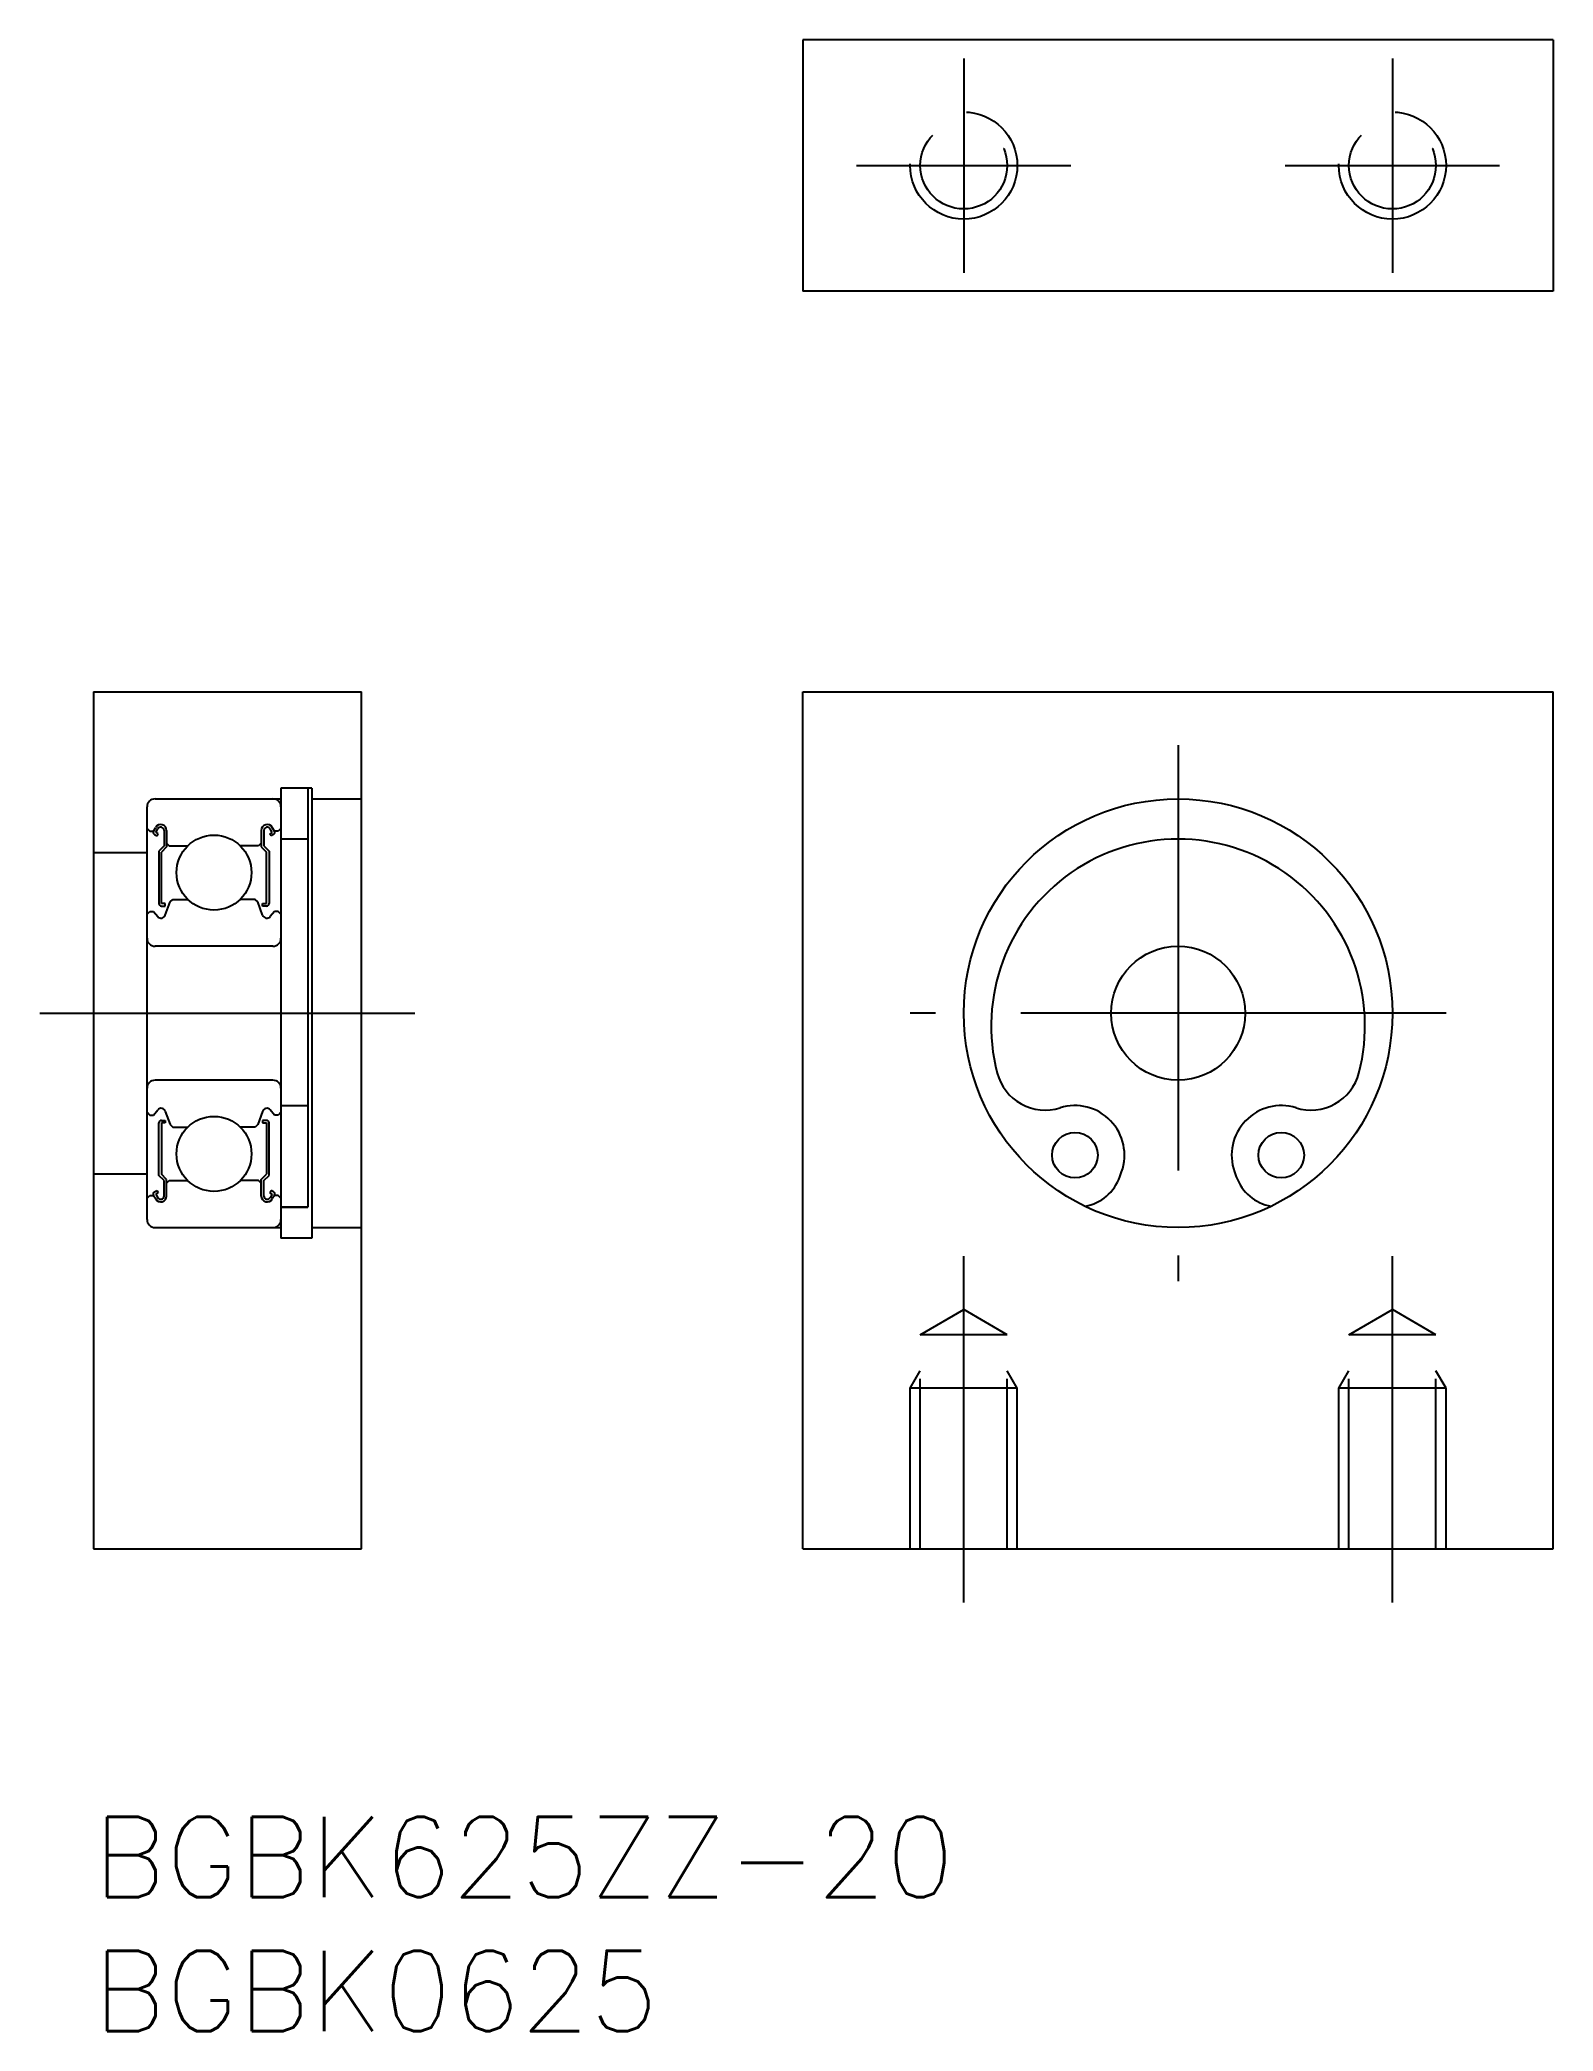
# Model space of a CAD drawing. Extents: x -2 to 54.5, y -8 to 66.3.
import ezdxf

# ---------------------------------------------------------------- set-up
doc = ezdxf.new("R2010")
doc.units = 0
doc.header["$LTSCALE"] = 0.5
doc.linetypes.add('CENTER', pattern=[50.8, 31.75, -6.35, 6.35, -6.35])
doc.linetypes.add('DASHED', pattern=[19.05, 12.7, -6.35])
for name, color, linetype in [('MSM_CENTER', 1, 'CENTER'), ('MSM_CONTINUOUS', 7, 'CONTINUOUS'), ('MSM_DASHED', 4, 'DASHED'), ('MSM_PART_NUMBER', 7, 'CONTINUOUS')]:
    doc.layers.add(name, color=color, linetype=linetype)
doc.styles.get("Standard").update_dxf_attribs({"font": 'txt.shx', "height": 3, "bigfont": 'bigfont.shx'})

# ---------------------------------------------------------------- blocks, each defined once
blk = doc.blocks.new('*U4')
at = {"layer": 'MSM_PART_NUMBER'}
blk.add_text('BGBK625ZZ-20', height=3, dxfattribs=at).set_placement((0, -3))
blk = doc.blocks.new('*U5')
at = {"layer": 'MSM_PART_NUMBER'}
blk.add_text('BGBK0625', height=3, dxfattribs=at).set_placement((0, -8))

msp = doc.modelspace()

# ---------------------------------------------------------------- linework, layer by layer
at = {"layer": 'MSM_CENTER'}
for p, q in [((32.483, 65.644), (32.483, 57.644)), ((48.483, 65.644), (48.483, 57.644)), ((28.483, 61.644), (36.483, 61.644)), ((44.483, 61.644), (52.483, 61.644)), ((40.483, 40), (40.483, 20)), ((-2, 30), (12, 30)), ((50.483, 30), (30.483, 30)), ((32.483, 8), (32.483, 20.936)), ((48.483, 8), (48.483, 20.936))]:
    msp.add_line(p, q, dxfattribs=at)
at = {"layer": 'MSM_CONTINUOUS'}
for p, q in [((26.483, 66.336), (26.483, 56.951)), ((54.483, 66.336), (26.483, 66.336)), ((54.483, 66.336), (54.483, 56.951)), ((54.483, 56.951), (26.483, 56.951)), ((0, 42), (0, 10)), ((0, 42), (10, 42)), ((10, 10), (10, 42)), ((26.483, 10), (26.483, 42)), ((26.483, 42), (54.483, 42)), ((54.483, 10), (54.483, 42)), ((2.3, 38), (7, 38)), ((7, 38.4), (7, 21.6)), ((8.15, 38.4, 1), (7, 38.4, 1)), ((8, 38.4), (8, 22.765)), ((8.15, 38.4), (8.15, 21.6)), ((8.15, 38, 1), (10, 38, 1)), ((2, 22.3), (2, 37.7)), ((2, 36.9), (2.1, 36.8)), ((2.1, 36.8), (2.244, 36.8)), ((2.244, 36.8), (2.324, 36.935)), ((2.28, 36.666), (2.365, 36.618)), ((2.329, 36.751), (2.409, 36.886)), ((2.414, 36.702), (2.329, 36.751)), ((2.365, 36.618), (2.414, 36.702)), ((2.636, 36.825), (2.636, 36.25)), ((2.733, 36.825), (2.733, 36.209)), ((6.267, 36.825), (6.267, 36.209)), ((6.364, 36.825), (6.364, 36.25)), ((6.586, 36.702), (6.671, 36.751)), ((6.635, 36.618), (6.586, 36.702)), ((6.671, 36.751), (6.591, 36.886)), ((6.72, 36.666), (6.635, 36.618)), ((6.756, 36.8), (6.676, 36.935)), ((6.9, 36.8), (6.756, 36.8)), ((7, 36.9), (6.9, 36.8)), ((8, 36.5, 1), (7, 36.5, 1)), ((0, 36), (2, 36)), ((2.636, 36.25), (2.44, 36.054)), ((2.44, 36.054), (2.44, 34.098)), ((2.733, 36.209), (2.538, 36.014)), ((2.538, 34.098), (2.538, 36.014)), ((2.733, 36.35), (2.833, 36.25)), ((2.833, 36.25), (3.52, 36.25)), ((6.167, 36.25), (5.48, 36.25)), ((6.267, 36.35), (6.167, 36.25)), ((6.267, 36.209), (6.462, 36.014)), ((6.364, 36.25), (6.56, 36.054)), ((6.462, 34.098), (6.462, 36.014)), ((6.56, 36.054), (6.56, 34.098)), ((2.863, 34.156), (2.963, 34.25)), ((2.963, 34.25), (3.52, 34.25)), ((6.037, 34.25), (5.48, 34.25)), ((6.137, 34.156), (6.037, 34.25)), ((2, 33.7), (2.1, 33.8)), ((2.1, 33.8), (2.244, 33.8)), ((2.244, 33.8), (2.402, 33.608)), ((2.684, 34.098), (2.538, 34.098)), ((2.538, 34), (2.684, 34)), ((2.684, 33.665), (2.863, 34.156)), ((2.684, 34), (2.684, 34.098)), ((6.316, 33.665), (6.137, 34.156)), ((6.316, 34), (6.316, 34.098)), ((6.316, 34.098), (6.462, 34.098)), ((6.462, 34), (6.316, 34)), ((6.756, 33.8), (6.598, 33.608)), ((6.9, 33.8), (6.756, 33.8)), ((7, 33.7), (6.9, 33.8)), ((6.7, 32.5), (2.3, 32.5)), ((6.7, 27.5), (2.3, 27.5)), ((2, 26.3), (2.1, 26.2)), ((2.1, 26.2), (2.244, 26.2)), ((2.244, 26.2), (2.402, 26.392)), ((2.684, 26.335), (2.863, 25.844)), ((6.316, 26.335), (6.137, 25.844)), ((6.756, 26.2), (6.598, 26.392)), ((6.9, 26.2), (6.756, 26.2)), ((7, 26.3), (6.9, 26.2)), ((7, 26.551), (8, 26.551)), ((2.44, 23.946), (2.44, 25.902)), ((2.538, 26), (2.684, 26)), ((2.538, 25.902), (2.538, 23.986)), ((2.684, 25.902), (2.538, 25.902)), ((2.684, 26), (2.684, 25.902)), ((2.863, 25.844), (2.963, 25.75)), ((2.963, 25.75), (3.52, 25.75)), ((6.037, 25.75), (5.48, 25.75)), ((6.137, 25.844), (6.037, 25.75)), ((6.462, 26), (6.316, 26)), ((6.316, 26), (6.316, 25.902)), ((6.316, 25.902), (6.462, 25.902)), ((6.462, 25.902), (6.462, 23.986)), ((6.56, 23.946), (6.56, 25.902)), ((0, 24), (2, 24)), ((2.636, 23.75), (2.44, 23.946)), ((2.733, 23.791), (2.538, 23.986)), ((2.733, 23.175), (2.733, 23.791)), ((6.267, 23.791), (6.462, 23.986)), ((6.267, 23.175), (6.267, 23.791)), ((6.364, 23.75), (6.56, 23.946)), ((38.309, 23.895), (38.375, 24.081)), ((42.59, 24.081), (42.656, 23.895)), ((2, 23.1), (2.1, 23.2)), ((2.1, 23.2), (2.244, 23.2)), ((2.244, 23.2), (2.324, 23.065)), ((2.28, 23.334), (2.365, 23.382)), ((2.414, 23.298), (2.329, 23.249)), ((2.329, 23.249), (2.409, 23.114)), ((2.365, 23.382), (2.414, 23.298)), ((2.636, 23.175), (2.636, 23.75)), ((2.733, 23.65), (2.833, 23.75)), ((2.833, 23.75), (3.52, 23.75)), ((6.167, 23.75), (5.48, 23.75)), ((6.267, 23.65), (6.167, 23.75)), ((6.364, 23.175), (6.364, 23.75)), ((6.635, 23.382), (6.586, 23.298)), ((6.586, 23.298), (6.671, 23.249)), ((6.671, 23.249), (6.591, 23.114)), ((6.72, 23.334), (6.635, 23.382)), ((6.756, 23.2), (6.676, 23.065)), ((6.9, 23.2), (6.756, 23.2)), ((7, 23.1), (6.9, 23.2)), ((8, 22.765, 1), (7, 22.765, 1)), ((7, 22.765), (8, 22.765)), ((2.3, 22), (7, 22)), ((8.15, 21.6, 1), (7, 21.6, 1)), ((8.15, 22, 1), (10, 22, 1)), ((0, 10), (10, 10)), ((26.483, 10), (54.483, 10))]:
    msp.add_line(p, q, dxfattribs=at)
for centre, radius in [((40.483, 30), 8), ((4.5, 35.25), 1.4), ((40.483, 30), 2.5), ((4.5, 24.75), 1.4), ((36.633, 24.701), 0.85), ((44.333, 24.701), 0.85)]:
    msp.add_circle(centre, radius, dxfattribs=at)
for centre, radius, start, end in [((2.3, 37.7), 0.3, 90, 180), ((6.7, 37.7), 0.3, 0, 90), ((2.329, 36.751), 0.0978, 150.01376, 239.99626), ((2.514, 36.825), 0.219, 0.00184, 149.99172), ((2.514, 36.825), 0.121, 0.00702, 149.98261), ((6.486, 36.825), 0.219, 30.00828, 179.99816), ((6.486, 36.825), 0.121, 30.01739, 179.99298), ((6.671, 36.751), 0.0978, 300.00374, 29.98624), ((40.483, 29.525), 6.975, 345.3736, 194.6264), ((2.527, 33.713), 0.164, 220.00009, 343.13043), ((2.538, 34.098), 0.0978, 180.00005, 270.00003), ((6.473, 33.713), 0.164, 196.86957, 319.99991), ((6.462, 34.098), 0.0978, 269.99997, 359.99995), ((2.3, 32.8), 0.3, 180, 270), ((6.7, 32.8), 0.3, 270, 0), ((35.524, 28.231), 1.85, 194.6264, 287.43997), ((45.442, 28.231), 1.85, 252.56003, 345.3736), ((2.3, 27.2), 0.3, 90, 180), ((6.7, 27.2), 0.3, 0, 90), ((2.527, 26.287), 0.164, 16.86957, 139.99991), ((6.473, 26.287), 0.164, 40.00009, 163.13043), ((36.633, 24.701), 1.85, 340.40598, 107.43997), ((44.333, 24.701), 1.85, 72.56003, 199.59402), ((2.538, 25.902), 0.0978, 89.99997, 179.99995), ((6.462, 25.902), 0.0978, 0.00005, 90.00003), ((36.708, 24.465), 1.7, 280.30739, 340.40598), ((44.258, 24.465), 1.7, 199.59402, 259.69261), ((2.329, 23.249), 0.0978, 120.00374, 209.98624), ((2.514, 23.175), 0.219, 210.00828, 359.99816), ((2.514, 23.175), 0.121, 210.01739, 359.99298), ((6.486, 23.175), 0.219, 180.00184, 329.99172), ((6.486, 23.175), 0.121, 180.00702, 329.98261), ((6.671, 23.249), 0.0978, 330.01376, 59.99626), ((2.3, 22.3), 0.3, 180, 270), ((6.7, 22.3), 0.3, 270, 0)]:
    msp.add_arc(centre, radius, start, end, dxfattribs=at)
at = {"layer": 'MSM_DASHED'}
for p, q in [((30.862, 18), (32.483, 18.936)), ((34.104, 18), (32.483, 18.936)), ((46.862, 18), (48.483, 18.936)), ((50.104, 18), (48.483, 18.936)), ((30.862, 10), (30.862, 18)), ((34.104, 18), (30.862, 18)), ((34.104, 10), (34.104, 18)), ((46.862, 10), (46.862, 18)), ((50.104, 18), (46.862, 18)), ((50.104, 10), (50.104, 18)), ((30.483, 16), (30.862, 16.656)), ((34.483, 16), (34.104, 16.656)), ((46.483, 16), (46.862, 16.656)), ((50.483, 16), (50.104, 16.656)), ((30.483, 10), (30.483, 16)), ((34.483, 16), (30.483, 16)), ((34.483, 10), (34.483, 16)), ((46.483, 10), (46.483, 16)), ((50.483, 16), (46.483, 16)), ((50.483, 10), (50.483, 16))]:
    msp.add_line(p, q, dxfattribs=at)
for centre, radius in [((32.483, 61.644), 2), ((32.483, 61.644), 1.621), ((48.483, 61.644), 2), ((48.483, 61.644), 1.621)]:
    msp.add_circle(centre, radius, dxfattribs=at)

# ---------------------------------------------------------------- block references
at = {"layer": 'MSM_CONTINUOUS'}
for name in ['*U4', '*U5']:
    msp.add_blockref(name, (0, 0), dxfattribs=at)

doc.saveas('drawing.dxf')
